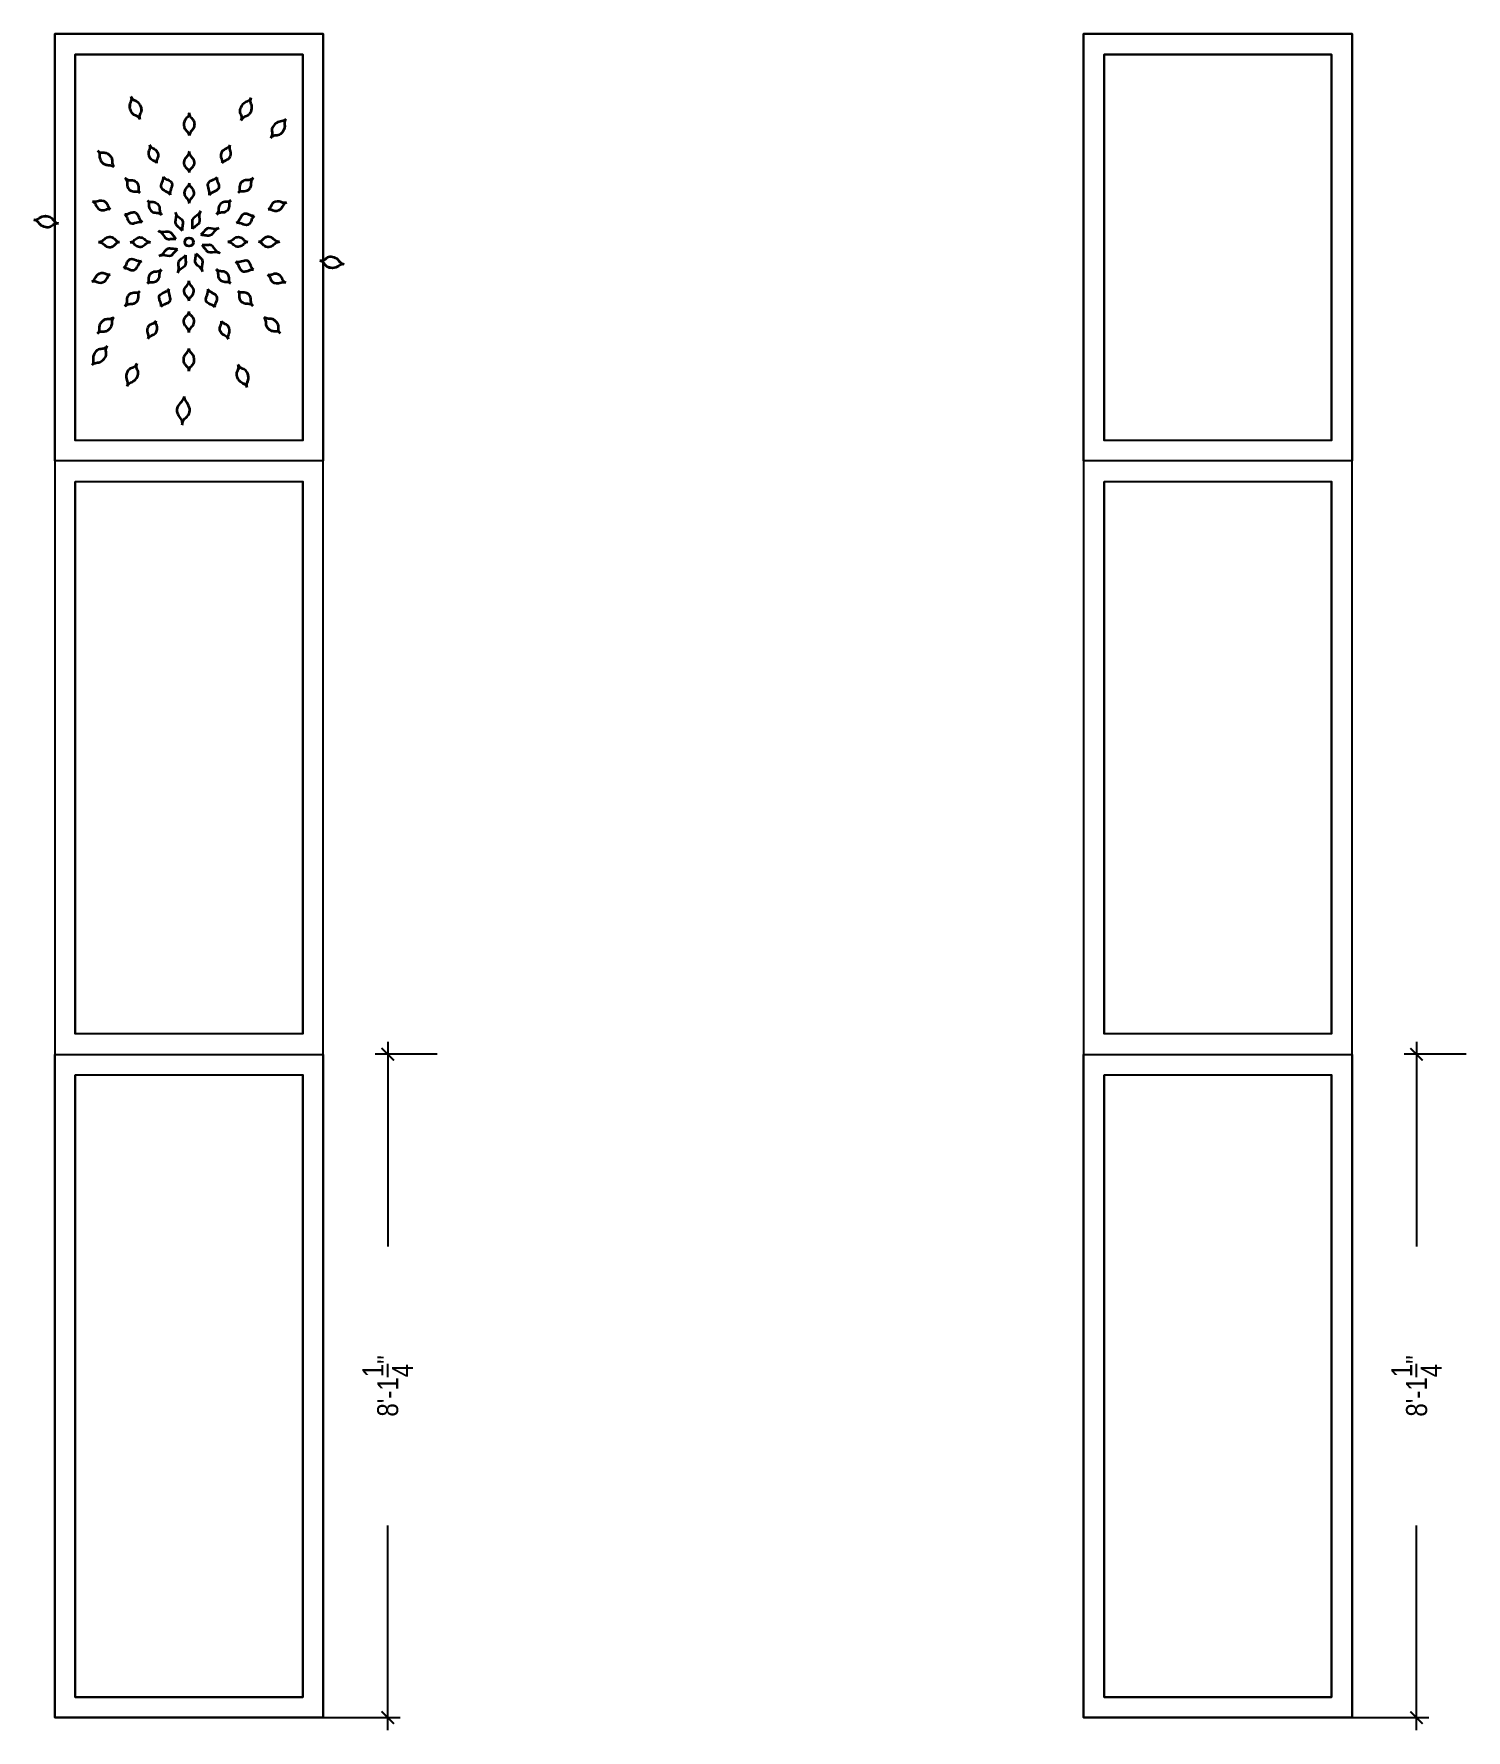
# Model space of a CAD drawing. Header units: inches. Extents: x -109431 to 29005, y -34715 to -1756.
# Drawn here: x -48882.8 to -48672.9, y -12916.6 to -12668 of the extents above; entities that cross this region are included whole.
import ezdxf

# ---------------------------------------------------------------- set-up
doc = ezdxf.new("R2010")
doc.units = ezdxf.units.IN
doc.header["$LTSCALE"] = 0.05
doc.header["$MEASUREMENT"] = 0
doc.header["$PDMODE"] = 3
doc.header["$PDSIZE"] = -4
doc.linetypes.add('ACAD_ISO03W100', pattern=[30, 12, -18])
doc.linetypes.add('DASHED2', pattern=[0.375, 0.25, -0.125])
doc.layers.get('Defpoints').update_dxf_attribs({"linetype": 'DASHED2'})
doc.layers.add('Flooring Layout', color=7, linetype='Continuous')
doc.layers.add('WALL', color=7, linetype='Continuous', lineweight=35)
doc.styles.add('9-128OF1-4', font='ARIALN.TTF', dxfattribs={"height": 3.0792})
doc.dimstyles.new('DIM 1-4', dxfattribs={"dimtxt": 3.0792, "dimasz": 1.82, "dimexe": 1.82, "dimexo": 0, "dimgap": 0.09, "dimtad": 0, "dimzin": 0, "dimdsep": 46, "dimlunit": 4, "dimtxsty": '9-128OF1-4', "dimblk": 'ARCHTICK', "dimcen": 1.8125, "dimdle": 1.82, "dimclrd": 8, "dimclre": 8, "dimadec": 0, "dimazin": 0, "dimtfac": 1, "dimtofl": 0, "dimtmove": 0, "dimatfit": 3, "dimldrblk": 'OPEN90', "dimfxl": 1, "dimtolj": 1, "dimtzin": 0, "dimlwd": -1, "dimarcsym": 0})

# ---------------------------------------------------------------- blocks, each defined once
blk = doc.blocks.new('_ArchTick')
at = {"color": 0, "const_width": 0.15}
blk.add_lwpolyline([(-0.5, -0.5), (0.5, 0.5)], dxfattribs=at)
blk = doc.blocks.new('*D999')
at = {"layer": 'Defpoints', "color": 0, "ltscale": 50, "transparency": 16777216}
for p in [(-48672.9, -12817.58), (-48689.6, -12914.82), (-48680.16, -12914.82)]:
    blk.add_point(p, dxfattribs=at)
at = {"layer": 'Flooring Layout', "color": 8, "linetype": 'ACAD_ISO03W100', "lineweight": -2, "ltscale": 50, "transparency": 16777216}
for p, q in [((-48672.9, -12817.58), (-48681.98, -12817.58)), ((-48689.6, -12914.82), (-48678.34, -12914.82))]:
    blk.add_line(p, q, dxfattribs=at)
at = {"layer": 'Flooring Layout', "color": 8, "linetype": 'ACAD_ISO03W100', "ltscale": 50, "transparency": 16777216}
for p, q in [((-48680.16, -12815.76), (-48680.16, -12861.79)), ((-48680.16, -12916.64), (-48680.16, -12870.61))]:
    blk.add_line(p, q, dxfattribs=at)
at = {"layer": 'Flooring Layout', "color": 8, "ltscale": 50, "transparency": 16777216, "xscale": 1.82, "yscale": 1.82, "zscale": 1.82}
for p, rotation in [((-48680.16, -12817.58), 90), ((-48680.16, -12914.82), 270)]:
    blk.add_blockref('_ArchTick', p, dxfattribs=dict(at, rotation=rotation))
at = {"layer": 'Flooring Layout', "color": 0, "ltscale": 50, "transparency": 16777216, "insert": (-48680.16, -12866.2), "char_height": 3.0792, "attachment_point": 5, "rotation": 90, "style": '9-128OF1-4', "bg_fill": 3, "box_fill_scale": 1.25, "bg_fill_color": 256, "bg_fill_true_color": 13158600, "bg_fill_transparency": 0}
blk.add_mtext('\\A1;8\'-1{\\H1x;\\S1/4;}"', dxfattribs=at)
blk = doc.blocks.new('_Open90')
at = {"color": 0, "linetype": 'ByBlock', "lineweight": -2}
for p, q in [((0, 0), (-1, 0)), ((-0.5, 0.5), (0, 0)), ((0, 0), (-0.5, -0.5))]:
    blk.add_line(p, q, dxfattribs=at)
blk = doc.blocks.new('*D1026')
at = {"layer": 'Defpoints', "color": 0, "ltscale": 50, "transparency": 16777216}
for p in [(-48823.72, -12817.58), (-48840.43, -12914.82), (-48830.99, -12914.82)]:
    blk.add_point(p, dxfattribs=at)
at = {"layer": 'Flooring Layout', "color": 8, "linetype": 'ACAD_ISO03W100', "lineweight": -2, "ltscale": 50, "transparency": 16777216}
for p, q in [((-48823.72, -12817.58), (-48832.81, -12817.58)), ((-48840.43, -12914.82), (-48829.17, -12914.82))]:
    blk.add_line(p, q, dxfattribs=at)
at = {"layer": 'Flooring Layout', "color": 8, "linetype": 'ACAD_ISO03W100', "ltscale": 50, "transparency": 16777216}
for p, q in [((-48830.99, -12815.76), (-48830.99, -12861.79)), ((-48830.99, -12916.64), (-48830.99, -12870.61))]:
    blk.add_line(p, q, dxfattribs=at)
at = {"layer": 'Flooring Layout', "color": 8, "ltscale": 50, "transparency": 16777216, "xscale": 1.82, "yscale": 1.82, "zscale": 1.82}
for p, rotation in [((-48830.99, -12817.58), 90), ((-48830.99, -12914.82), 270)]:
    blk.add_blockref('_ArchTick', p, dxfattribs=dict(at, rotation=rotation))
at = {"layer": 'Flooring Layout', "color": 0, "ltscale": 50, "transparency": 16777216, "insert": (-48830.99, -12866.2), "char_height": 3.0792, "attachment_point": 5, "rotation": 90, "style": '9-128OF1-4', "bg_fill": 3, "box_fill_scale": 1.25, "bg_fill_color": 256, "bg_fill_true_color": 13158600, "bg_fill_transparency": 0}
blk.add_mtext('\\A1;8\'-1{\\H1x;\\S1/4;}"', dxfattribs=at)
blk = doc.blocks.new('*U1016')
at = {"layer": 'WALL', "ltscale": 50}
blk.add_circle((0.63, 0.63), 0.629, dxfattribs=at)
blk = doc.blocks.new('*U1017')
at = {"layer": 'WALL', "color": 0, "linetype": 'ByBlock', "lineweight": -2, "transparency": 16777216}
for p, rotation in [((-35051.03, -10742.76), 59.99999999999999), ((-35050.41, -10742.13), 120), ((-35051.49, -10741.04), 240), ((-35052.12, -10741.67), 299.9999999999998), ((-35050.64, -10741.27), 180)]:
    blk.add_blockref('*U1016', p, dxfattribs=dict(at, rotation=rotation))
blk.add_blockref('*U1016', (-35051.89, -10742.53), dxfattribs=at)
blk = doc.blocks.new('*U1022')
at = {"layer": 'WALL', "ltscale": 50}
for points in [[(0, 1.48), (-0.08, 1.11), (-0.35, 0.83), (-0.67, 0.26), (-0.57, -0.44), (-0.11, -1.02), (0, -1.48)], [(0, 1.48), (0.09, 1.11), (0.34, 0.83), (0.67, 0.27), (0.58, -0.44), (0.11, -1.02), (0, -1.48)]]:
    blk.add_spline(points, degree=3, dxfattribs=at)
blk = doc.blocks.new('*U1023')
at = {"layer": 'WALL', "color": 0, "linetype": 'ByBlock', "lineweight": -2, "transparency": 16777216}
blk.add_blockref('*U1022', (-62311.17, -19088.89), dxfattribs=at)
for p, rotation in [((-62316.23, -19090.99), 44.99999999999999), ((-62306.11, -19090.98), 314.9999999999999), ((-62318.32, -19096.05), 89.99999999999997), ((-62304.01, -19096.04), 269.9999999999999), ((-62316.23, -19101.1), 135), ((-62306.11, -19101.1), 225), ((-62311.17, -19103.2), 180)]:
    blk.add_blockref('*U1022', p, dxfattribs=dict(at, rotation=rotation))
blk = doc.blocks.new('*U1012')
at = {"layer": 'WALL', "ltscale": 50}
for points in [[(-0.5, 1.34), (-0.36, 0.82), (-0.44, -0.4), (-0.09, -0.79), (0.5, -1.34)], [(-0.5, 1.34), (-0.26, 0.86), (0.6, -0.01), (0.59, -0.54), (0.5, -1.34)]]:
    blk.add_spline(points, degree=3, dxfattribs=at)
blk = doc.blocks.new('*U1013')
at = {"layer": 'WALL', "color": 0, "linetype": 'ByBlock', "lineweight": -2, "transparency": 16777216}
for p, rotation in [((-72059.32, -22081.42), 45.00000000000001), ((-72055.01, -22079.25), 314.9999999999999), ((-72053.03, -22080.96), 270), ((-72052.84, -22083.56), 225), ((-72059.13, -22084.03), 90), ((-72057.15, -22085.73), 135), ((-72054.55, -22085.54), 180)]:
    blk.add_blockref('*U1012', p, dxfattribs=dict(at, rotation=rotation))
blk.add_blockref('*U1012', (-72057.61, -22079.44), dxfattribs=at)
blk = doc.blocks.new('*U1014')
at = {"layer": 'WALL', "ltscale": 50}
for points in [[(0.58, 1.29), (0.16, 0.99), (-0.27, 0.83), (-0.74, 0.41), (-0.64, -0.43), (-0.54, -0.86), (-0.53, -1.11), (-0.57, -1.29)], [(0.58, 1.29), (0.64, 0.77), (0.81, 0.35), (0.81, -0.28), (0.12, -0.77), (-0.27, -0.98), (-0.46, -1.15), (-0.57, -1.29)]]:
    blk.add_spline(points, degree=3, dxfattribs=at)
blk = doc.blocks.new('*U1015')
at = {"layer": 'WALL', "color": 0, "linetype": 'ByBlock', "lineweight": -2, "transparency": 16777216}
for p, rotation in [((-43305.29, -13262.21), 44.99999999999996), ((-43310.15, -13266.95), 89.99999999999997), ((-43293.78, -13267.16), 315.0000000000001), ((-43310.24, -13273.73), 135), ((-43293.87, -13273.94), 269.9999999999999), ((-43305.51, -13278.59), 180), ((-43298.73, -13278.68), 225.0000000000001)]:
    blk.add_blockref('*U1014', p, dxfattribs=dict(at, rotation=rotation))
blk.add_blockref('*U1014', (-43298.51, -13262.3), dxfattribs=at)
blk = doc.blocks.new('*U1018')
at = {"layer": 'WALL', "ltscale": 50}
for points in [[(0, 1.55), (-0.11, 1.06), (-0.55, 0.53), (-0.74, -0.22), (-0.36, -0.92), (-0.08, -1.2), (0, -1.55)], [(0, 1.55), (0.11, 1.06), (0.55, 0.53), (0.74, -0.22), (0.36, -0.92), (0.08, -1.2), (0, -1.55)]]:
    blk.add_spline(points, degree=3, dxfattribs=at)
blk = doc.blocks.new('*U1019')
at = {"layer": 'WALL', "color": 0, "linetype": 'ByBlock', "lineweight": -2, "transparency": 16777216}
blk.add_blockref('*U1018', (-39404.14, -12064.16), dxfattribs=at)
for p, rotation in [((-39412.43, -12067.6), 45), ((-39395.84, -12067.6), 315), ((-39415.87, -12075.89), 90), ((-39392.41, -12075.89), 270), ((-39412.43, -12084.19), 135), ((-39395.84, -12084.19), 224.9999999999999), ((-39404.14, -12087.63), 180)]:
    blk.add_blockref('*U1018', p, dxfattribs=dict(at, rotation=rotation))
blk = doc.blocks.new('*U1020')
at = {"layer": 'WALL', "ltscale": 50}
for points in [[(-0.54, 1.34), (-0.48, 0.99), (-0.69, 0.28), (-0.35, -0.75), (-0.07, -0.9), (0.34, -1.14), (0.49, -1.34)], [(-0.54, 1.34), (-0.35, 1.04), (0.28, 0.65), (0.72, -0.34), (0.61, -0.64), (0.47, -1.09), (0.49, -1.34)]]:
    blk.add_spline(points, degree=3, dxfattribs=at)
blk = doc.blocks.new('*U1021')
at = {"layer": 'WALL', "color": 0, "linetype": 'ByBlock', "lineweight": -2, "transparency": 16777216}
blk.add_blockref('*U1020', (-35056.51, -10728.98), dxfattribs=at)
for p, rotation in [((-35045.84, -10729.05), 315.0000000000001), ((-35064.11, -10736.47), 45.00000000000003), ((-35038.34, -10736.65), 270), ((-35064.19, -10747.15), 90.00000000000001), ((-35038.41, -10747.33), 225), ((-35056.69, -10754.75), 135), ((-35046.02, -10754.82), 180)]:
    blk.add_blockref('*U1020', p, dxfattribs=dict(at, rotation=rotation))
blk = doc.blocks.new('*U1024')
at = {"layer": 'WALL', "ltscale": 50}
for points in [[(1.13, 1.42), (0.87, 1.18), (0.15, 1), (-0.66, 0.46), (-0.95, -0.21), (-0.89, -0.87), (-1.13, -1.42)], [(1.13, 1.42), (0.95, 1.11), (0.94, 0.37), (0.6, -0.54), (0, -0.98), (-0.65, -1.06), (-1.13, -1.42)]]:
    blk.add_spline(points, degree=3, dxfattribs=at)
blk = doc.blocks.new('*U1025')
at = {"layer": 'Flooring Layout', "color": 0, "linetype": 'ByBlock', "lineweight": -2, "transparency": 16777216}
for p, rotation in [((-47532.58, -12678.85), 59.99999999999999), ((-47545.66, -12695.49), 120), ((-47503.76, -12701.51), 299.9999999999999), ((-47537.79, -12715.14), 180), ((-47516.84, -12718.14), 239.9999999999999)]:
    blk.add_blockref('*U1024', p, dxfattribs=dict(at, rotation=rotation))
blk.add_blockref('*U1024', (-47511.63, -12681.86), dxfattribs=at)

msp = doc.modelspace()

# ---------------------------------------------------------------- linework, layer by layer
at = {"layer": 'Flooring Layout', "ltscale": 50}
for p, q in [((-48879.796, -12667.99344), (-48879.796, -12914.82344)), ((-48728.97403, -12667.99344), (-48728.97403, -12914.82344)), ((-48879.796, -12914.82344), (-48879.796, -12817.58344)), ((-48840.426, -12817.58344), (-48840.426, -12914.82344)), ((-48728.97403, -12914.82344), (-48728.97403, -12817.58344)), ((-48689.60403, -12817.58344), (-48689.60403, -12914.82344)), ((-48840.426, -12914.82344), (-48879.796, -12914.82344)), ((-48689.60403, -12914.82344), (-48728.97403, -12914.82344))]:
    msp.add_line(p, q, dxfattribs=at)
for points in [[(-48840.426, -12667.99344), (-48879.796, -12667.99344), (-48879.796, -12914.82344), (-48840.426, -12914.82344)], [(-48879.796, -12667.99344), (-48840.426, -12667.99344), (-48840.426, -12730.58344), (-48879.796, -12730.58344)], [(-48689.60403, -12667.99344), (-48728.97403, -12667.99344), (-48728.97403, -12914.82344), (-48689.60403, -12914.82344)], [(-48728.97403, -12667.99344), (-48689.60403, -12667.99344), (-48689.60403, -12730.58344), (-48728.97403, -12730.58344)], [(-48876.796, -12670.99344), (-48843.426, -12670.99344), (-48843.426, -12727.58344), (-48876.796, -12727.58344)], [(-48725.97403, -12670.99344), (-48692.60403, -12670.99344), (-48692.60403, -12727.58344), (-48725.97403, -12727.58344)], [(-48876.796, -12733.58344), (-48843.426, -12733.58344), (-48843.426, -12814.58344), (-48876.796, -12814.58344)], [(-48725.97403, -12733.58344), (-48692.60403, -12733.58344), (-48692.60403, -12814.58344), (-48725.97403, -12814.58344)], [(-48876.796, -12820.58344), (-48843.426, -12820.58344), (-48843.426, -12911.82344), (-48876.796, -12911.82344)], [(-48725.97403, -12820.58344), (-48692.60403, -12820.58344), (-48692.60403, -12911.82344), (-48725.97403, -12911.82344)]]:
    msp.add_lwpolyline(points, close=True, dxfattribs=at)
for points in [[(-48843.426, -12727.58344), (-48843.426, -12670.99344), (-48876.796, -12670.99344), (-48876.796, -12727.58344)], [(-48692.60403, -12727.58344), (-48692.60403, -12670.99344), (-48725.97403, -12670.99344), (-48725.97403, -12727.58344)], [(-48876.796, -12733.58344), (-48876.796, -12814.58344)], [(-48843.426, -12814.58344), (-48843.426, -12733.58344)], [(-48725.97403, -12733.58344), (-48725.97403, -12814.58344)], [(-48692.60403, -12814.58344), (-48692.60403, -12733.58344)], [(-48876.796, -12820.58344), (-48876.796, -12911.82344), (-48843.426, -12911.82344), (-48843.426, -12820.58344)], [(-48725.97403, -12820.58344), (-48725.97403, -12911.82344), (-48692.60403, -12911.82344), (-48692.60403, -12820.58344)]]:
    msp.add_lwpolyline(points, dxfattribs=at)
at = {"layer": 'WALL', "ltscale": 50}
for points in [[(-48868.64323, -12677.16928), (-48868.56499, -12677.51544), (-48868.76668, -12678.22299), (-48868.7096, -12679.19349), (-48868.27126, -12679.78581), (-48867.6742, -12680.05799), (-48867.31795, -12680.53934)], [(-48868.64323, -12677.16928), (-48868.46472, -12677.47601), (-48867.8351, -12677.85664), (-48867.21581, -12678.60605), (-48867.13327, -12679.33829), (-48867.385, -12679.94426), (-48867.31795, -12680.53934)], [(-48851.0616, -12677.38351), (-48851.25104, -12677.6836), (-48851.89397, -12678.04129), (-48852.53986, -12678.7679), (-48852.64875, -12679.49669), (-48852.41901, -12680.11134), (-48852.50747, -12680.70361)], [(-48851.0616, -12677.38351), (-48851.15226, -12677.72662), (-48850.9762, -12678.44098), (-48851.06822, -12679.40879), (-48851.52762, -12679.98493), (-48852.1341, -12680.23541), (-48852.50747, -12680.70361)], [(-48860.111, -12679.55147), (-48860.15785, -12679.89885), (-48860.58564, -12680.43888), (-48860.83984, -12680.93431), (-48860.85993, -12681.46208), (-48860.70619, -12681.90968), (-48860.31835, -12682.35723), (-48860.111, -12682.90129)], [(-48860.111, -12679.55147), (-48860.0614, -12679.89847), (-48859.62932, -12680.43508), (-48859.3712, -12680.92847), (-48859.34691, -12681.45606), (-48859.49708, -12681.90487), (-48859.88135, -12682.35549), (-48860.111, -12682.90129)], [(-48873.50914, -12685.10116), (-48873.29663, -12685.37992), (-48873.21727, -12686.06428), (-48873.04669, -12686.59434), (-48872.68771, -12686.98173), (-48872.2625, -12687.18953), (-48871.67179, -12687.23175), (-48871.14046, -12687.46984)], [(-48873.50914, -12685.10116), (-48873.2287, -12685.31145), (-48872.54373, -12685.38537), (-48872.01234, -12685.55172), (-48871.6221, -12685.90761), (-48871.41093, -12686.33116), (-48871.36401, -12686.92151), (-48871.14046, -12687.46984)], [(-48882.84945, -12695.22341), (-48882.49457, -12695.22219), (-48881.85012, -12694.86723), (-48880.89146, -12694.70562), (-48880.21605, -12695.00025), (-48879.81714, -12695.52125), (-48879.26826, -12695.76071)], [(-48882.84945, -12695.22341), (-48882.51055, -12695.32873), (-48881.99864, -12695.85718), (-48881.12963, -12696.293), (-48880.39749, -12696.20955), (-48879.86325, -12695.82856), (-48879.26826, -12695.76071)], [(-48837.37256, -12701.77519), (-48837.71146, -12701.66987), (-48838.22337, -12701.14142), (-48839.09238, -12700.7056), (-48839.82452, -12700.78905), (-48840.35876, -12701.17004), (-48840.95375, -12701.23789)], [(-48837.37256, -12701.77519), (-48837.72744, -12701.77641), (-48838.37189, -12702.13137), (-48839.33054, -12702.29298), (-48840.00596, -12701.99834), (-48840.40487, -12701.47735), (-48840.95375, -12701.23789)], [(-48873.50914, -12711.89744), (-48873.23038, -12711.68492), (-48872.54603, -12711.60556), (-48872.01597, -12711.43499), (-48871.62857, -12711.076), (-48871.42078, -12710.65079), (-48871.37855, -12710.06008), (-48871.14046, -12709.52876)], [(-48873.50914, -12711.89744), (-48873.29885, -12711.617), (-48873.22494, -12710.93203), (-48873.05858, -12710.40063), (-48872.70269, -12710.01039), (-48872.27915, -12709.79922), (-48871.68879, -12709.7523), (-48871.14046, -12709.52876)], [(-48846.71286, -12711.89744), (-48846.99162, -12711.68492), (-48847.67598, -12711.60556), (-48848.20604, -12711.43499), (-48848.59344, -12711.076), (-48848.80123, -12710.65079), (-48848.84346, -12710.06008), (-48849.08155, -12709.52876)], [(-48846.71286, -12711.89744), (-48846.92316, -12711.617), (-48846.99707, -12710.93203), (-48847.16343, -12710.40063), (-48847.51932, -12710.01039), (-48847.94286, -12709.79922), (-48848.53322, -12709.7523), (-48849.08155, -12709.52876)], [(-48860.111, -12717.44713), (-48860.16061, -12717.10013), (-48860.59269, -12716.56352), (-48860.85081, -12716.07013), (-48860.8751, -12715.54254), (-48860.72493, -12715.09373), (-48860.34066, -12714.64311), (-48860.111, -12714.09731)], [(-48860.111, -12717.44713), (-48860.06416, -12717.09975), (-48859.63636, -12716.55971), (-48859.38217, -12716.06429), (-48859.36208, -12715.53652), (-48859.51582, -12715.08892), (-48859.90366, -12714.64137), (-48860.111, -12714.09731)], [(-48869.16041, -12719.61509), (-48869.06975, -12719.27198), (-48869.24581, -12718.55762), (-48869.15379, -12717.58981), (-48868.69439, -12717.01366), (-48868.08791, -12716.76319), (-48867.71454, -12716.29499)], [(-48869.16041, -12719.61509), (-48868.97097, -12719.315), (-48868.32804, -12718.9573), (-48867.68215, -12718.23069), (-48867.57326, -12717.50191), (-48867.803, -12716.88726), (-48867.71454, -12716.29499)], [(-48851.57878, -12719.82931), (-48851.75729, -12719.52259), (-48852.38691, -12719.14196), (-48853.00619, -12718.39254), (-48853.08874, -12717.6603), (-48852.83701, -12717.05434), (-48852.90406, -12716.45926)], [(-48851.57878, -12719.82931), (-48851.75729, -12719.52259), (-48852.38691, -12719.14196), (-48853.00619, -12718.39254), (-48853.08874, -12717.6603), (-48852.83701, -12717.05434), (-48852.90406, -12716.45926)], [(-48851.57878, -12719.82931), (-48851.65702, -12719.48316), (-48851.45533, -12718.77561), (-48851.51241, -12717.80511), (-48851.95075, -12717.21278), (-48852.54781, -12716.94061), (-48852.90406, -12716.45926)], [(-48851.57878, -12719.82931), (-48851.65702, -12719.48316), (-48851.45533, -12718.77561), (-48851.51241, -12717.80511), (-48851.95075, -12717.21278), (-48852.54781, -12716.94061), (-48852.90406, -12716.45926)], [(-48861.09569, -12725.33547), (-48861.13225, -12724.70149), (-48861.6037, -12723.96833), (-48861.85907, -12723.04623), (-48861.42054, -12722.16843), (-48860.95289, -12721.59963), (-48860.78055, -12721.16893)], [(-48861.09569, -12725.33547), (-48860.96418, -12724.7142), (-48860.38782, -12724.0603), (-48859.99666, -12723.18709), (-48860.29817, -12722.25332), (-48860.67495, -12721.62066), (-48860.78055, -12721.16893)]]:
    msp.add_spline(points, degree=3, dxfattribs=at)

# ---------------------------------------------------------------- block references
at = {"layer": 'Flooring Layout'}
msp.add_blockref('*U1025', (-1335.39842, 0), dxfattribs=at)
at = {"layer": 'WALL'}
for name, p in [('*U1021', (-13808.84652, -1956.59863)), ('*U1019', (-9455.97377, -622.60605)), ('*U1015', (-5558.10136, 571.94596)), ('*U1023', (13451.05818, 6397.54188)), ('*U1013', (23195.96884, 9383.99227)), ('*U1017', (-13808.84652, -1956.59863))]:
    msp.add_blockref(name, p, dxfattribs=at)

# ---------------------------------------------------------------- next in the draw order: dimensions: what is measured, and where the dimension line sits
at = {"layer": 'Flooring Layout', "ltscale": 50}
for base, p1, p2, picture, middle in [((-48830.98516, -12914.82344), (-48823.72135, -12817.58344), (-48840.426, -12914.82344), '*D1026', (-48830.98516, -12866.20344)), ((-48680.16318, -12914.82344), (-48672.89937, -12817.58344), (-48689.60403, -12914.82344), '*D999', (-48680.16318, -12866.20344))]:
    dim = msp.add_linear_dim(base=base, p1=p1, p2=p2, angle=90, dimstyle='DIM 1-4', override={"dimfxl": 0.1875, "dimtfill": 1, "dimarcsym": 1}, dxfattribs=at)
    dim.commit()
    dim.dimension.update_dxf_attribs({"geometry": picture, "text_midpoint": middle})

# ---------------------------------------------------------------- next in the draw order: linework, layer by layer
for p, q in [((-48879.796, -12817.58344), (-48840.426, -12817.58344)), ((-48840.426, -12817.58344), (-48840.426, -12914.82344)), ((-48728.97403, -12817.58344), (-48689.60403, -12817.58344)), ((-48689.60403, -12817.58344), (-48689.60403, -12914.82344)), ((-48840.426, -12914.82344), (-48879.796, -12914.82344)), ((-48689.60403, -12914.82344), (-48728.97403, -12914.82344))]:
    msp.add_line(p, q, dxfattribs=at)

doc.saveas('drawing.dxf')
